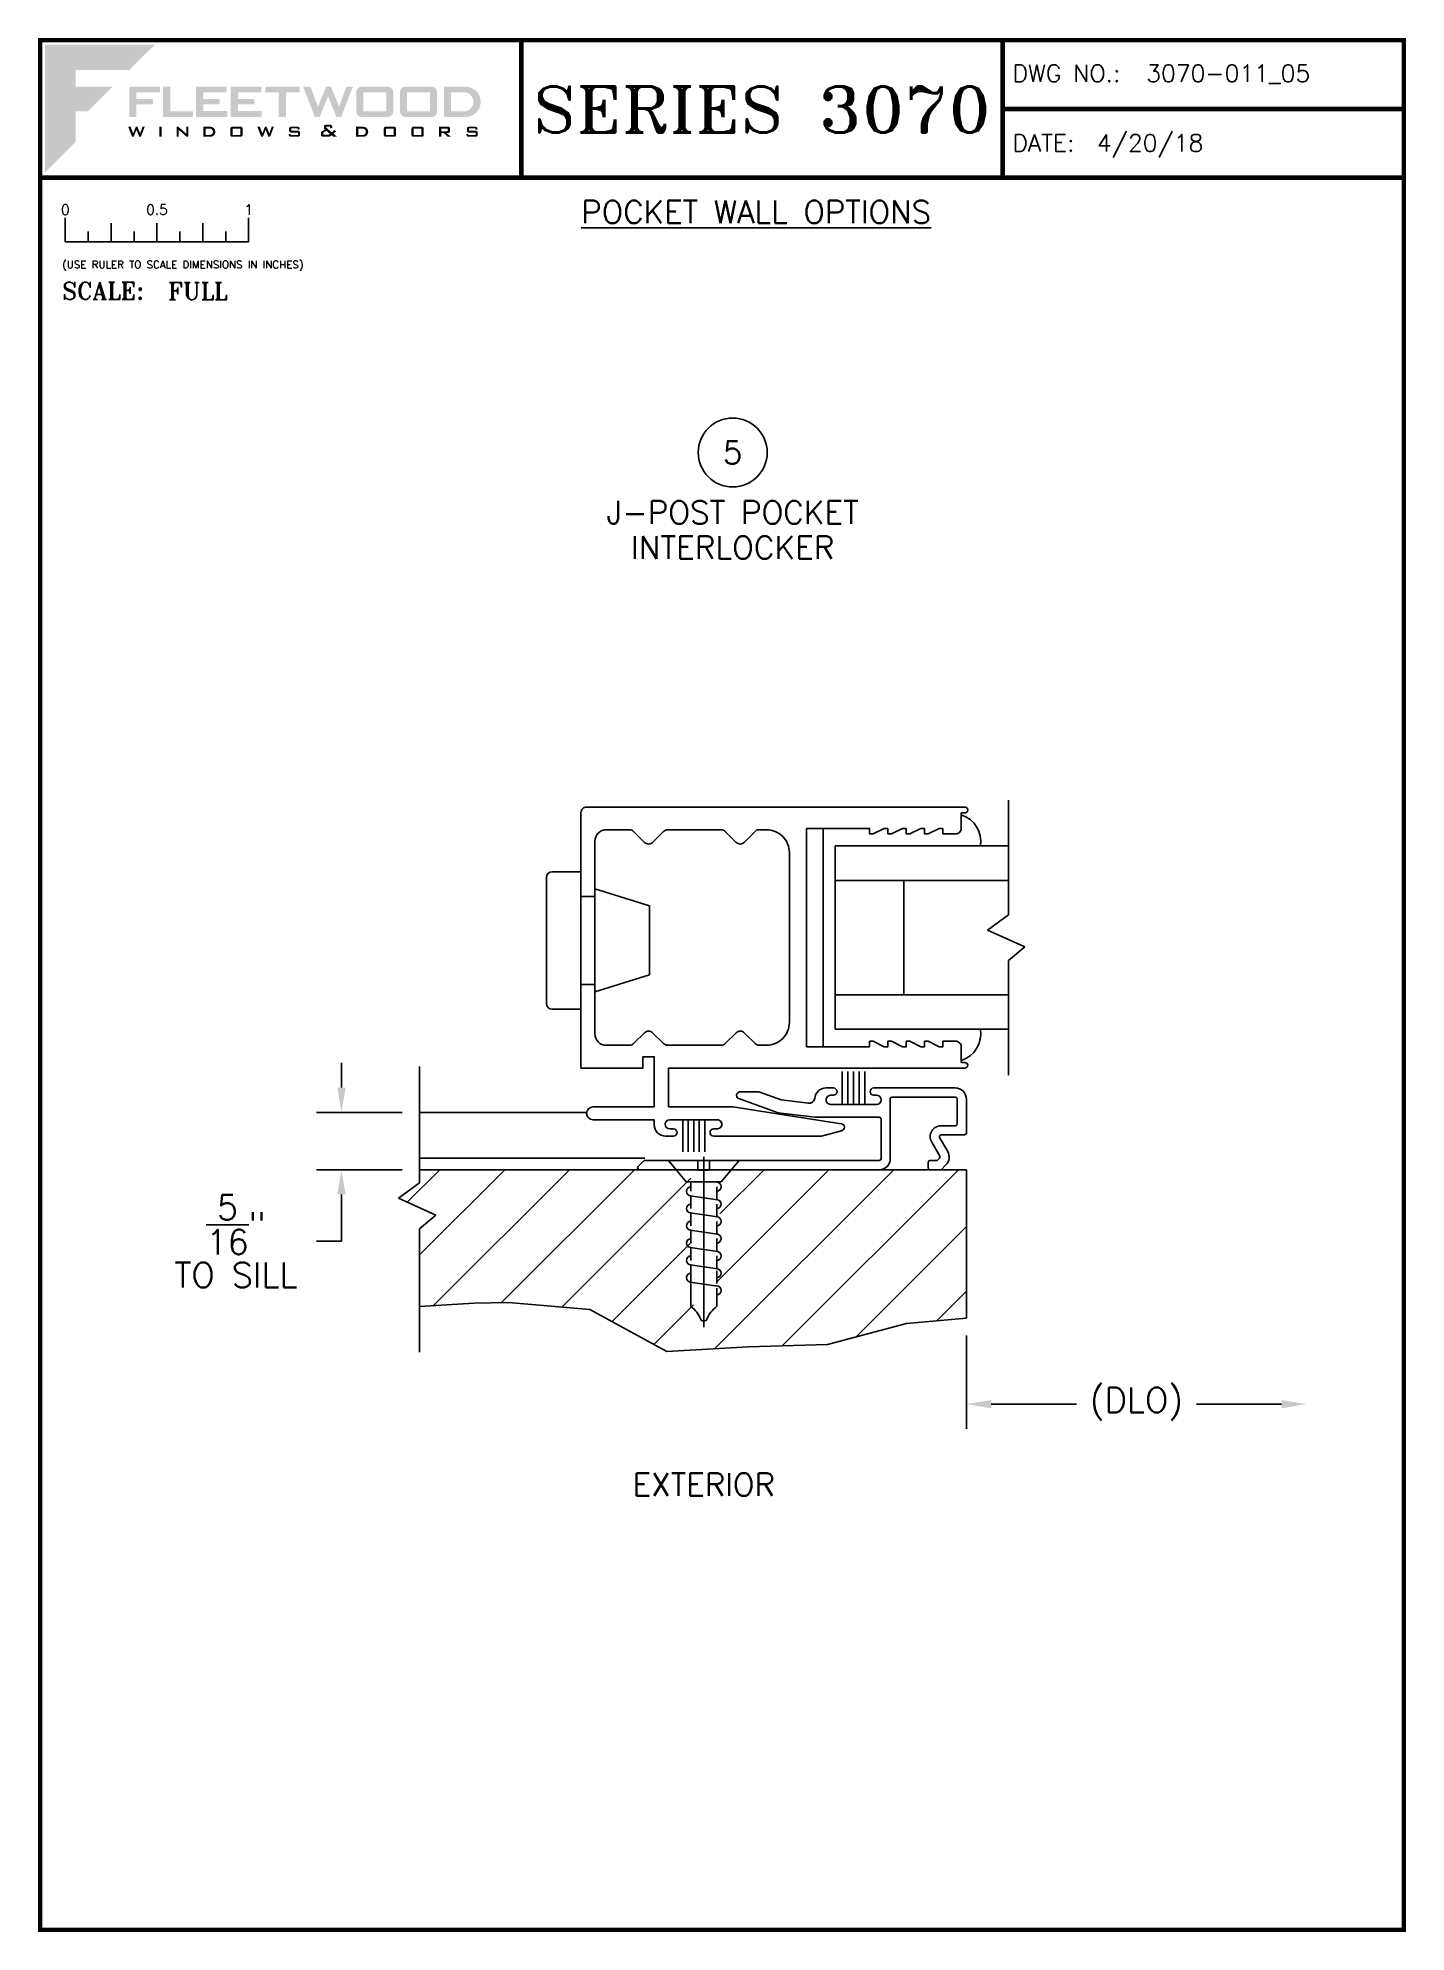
# Paper-space layout 'DETAIL 5' of a CAD drawing. Extents: x 0.3 to 7.8, y 0.1 to 10.4.
# The model-space entities are those that its viewports show. They can reach past a viewport. Long polylines and large blocks are cut down to what shows.
import ezdxf
from ezdxf.enums import TextEntityAlignment as Align

# ---------------------------------------------------------------- set-up
doc = ezdxf.new("R2010")
doc.units = 0
doc.header["$LTSCALE"] = 0.25
doc.header["$MEASUREMENT"] = 0
doc.layers.get('0').update_dxf_attribs({"linetype": 'CONTINUOUS'})
doc.layers.get('DEFPOINTS').update_dxf_attribs({"color": 1, "linetype": 'CONTINUOUS'})
for name, color, linetype in [('DIM', 7, 'CONTINUOUS'), ('GLASS-VINYL', 7, 'CONTINUOUS'), ('MISC', 7, 'CONTINUOUS'), ('SEAL', 7, 'CONTINUOUS'), ('SILL-PAN', 7, 'CONTINUOUS'), ('TEXT', 7, 'CONTINUOUS'), ('VENT', 5, 'CONTINUOUS')]:
    doc.layers.add(name, color=color, linetype=linetype)
doc.layers.add('VP', color=40, linetype='CONTINUOUS', plot=False)
doc.layers.get('VP').off()
doc.styles.add('ROMANS', font='romans')
doc.styles.add('ROMANT', font='romant')
doc.styles.add('SIMPLEX-094', font='simplex.shx', dxfattribs={"height": 0.094})
doc.styles.get("Standard").update_dxf_attribs({"font": 'simplex.shx'})
doc.dimstyles.new('FULL SCALE', dxfattribs={"dimscale": 0.75, "dimtxt": 0.18, "dimasz": 0.18, "dimexe": 0.18, "dimexo": 0.125, "dimgap": 0.09, "dimtad": 0, "dimtih": 1, "dimtoh": 1, "dimdec": 4, "dimzin": 0, "dimdsep": 46, "dimlunit": 4, "dimtxsty": 'Standard', "dimcen": 0.09, "dimadec": 0, "dimazin": 0, "dimtfac": 1, "dimtdec": 4, "dimtofl": 0, "dimtmove": 0, "dimatfit": 3, "dimfxl": 0, "dimtolj": 1, "dimtzin": 0, "dimarcsym": 0})

# ---------------------------------------------------------------- blocks, each defined once
blk = doc.blocks.new('*D34')
at = {"layer": 'DEFPOINTS', "color": 0}
for p in [(5.366, 3.463), (7.219, 3.463), (7.219, 2.994)]:
    blk.add_point(p, dxfattribs=at)
at = {"layer": 'TEXT', "color": 0, "lineweight": -2}
for p, q in [((5.366, 3.369), (5.366, 2.859)), ((5.501, 2.994), (5.965, 2.994)), ((7.084, 2.994), (6.62, 2.994))]:
    blk.add_line(p, q, dxfattribs=at)
at = {"layer": 'TEXT', "color": 0}
for points in [[(5.501, 3.016), (5.501, 2.971), (5.366, 2.994)], [(7.084, 3.016), (7.084, 2.971), (7.219, 2.994)]]:
    blk.add_solid(points, dxfattribs=at)
at = {"layer": 'TEXT', "color": 0, "insert": (6.293, 2.994), "char_height": 0.135, "attachment_point": 5}
blk.add_mtext('\\A1;(DLO)', dxfattribs=at)
blk = doc.blocks.new('sectball')
blk.add_circle((0, 0), 0.125)
blk.add_attdef('NO', text='', height=0.062).set_placement((0, 0), align=Align.MIDDLE_CENTER)
for tag, p in [('LINE1', (0, -0.2588)), ('LINE2', (0, -0.3864)), ('LINE3', (0, -0.5214))]:
    blk.add_attdef(tag, text='', height=0.078).set_placement(p, align=Align.CENTER)
blk = doc.blocks.new('*D60')
at = {"color": 0, "lineweight": -2}
for p, q in [((1.956, 4.721), (1.956, 4.856)), ((2.288, 4.586), (1.821, 4.586)), ((2.288, 4.273), (1.821, 4.273)), ((1.956, 4.138), (1.956, 3.883)), ((1.956, 3.883), (1.821, 3.883))]:
    blk.add_line(p, q, dxfattribs=at)
at = {"color": 0}
for points in [[(1.934, 4.721), (1.979, 4.721), (1.956, 4.586)], [(1.934, 4.138), (1.979, 4.138), (1.956, 4.273)]]:
    blk.add_solid(points, dxfattribs=at)
at = {"layer": 'DEFPOINTS', "color": 0}
for p in [(1.956, 4.586), (2.382, 4.586), (2.382, 4.273)]:
    blk.add_point(p, dxfattribs=at)
at = {"color": 0, "insert": (1.381, 3.883), "char_height": 0.135, "attachment_point": 5}
blk.add_mtext('\\A1;{\\H1.000000x;\\S5/16;}"\\PTO SILL', dxfattribs=at)
blk = doc.blocks.new('Fleetwood_Logo_6-10-15')
h = blk.add_hatch(color=154)
h.dxf.hatch_style = 1
h.paths.add_polyline_path([(0.2526, -0.0017), (0.0019, -0.0017), (0.0019, -0.2942), (0.0725, -0.2236), (0.0725, -0.1535), (0.1007, -0.1535), (0.1567, -0.0976), (0.0725, -0.0976), (0.0725, -0.0596), (0.1946, -0.0596)])
h = blk.add_hatch(color=251)
h.dxf.hatch_style = 1
h.paths.add_polyline_path([(0.2487, -0.1256), (0.2112, -0.1256), (0.2112, -0.1102), (0.2647, -0.1102), (0.2647, -0.0976), (0.1946, -0.0976), (0.1946, -0.1667), (0.2112, -0.1667), (0.2112, -0.1377), (0.2487, -0.1377)])
h = blk.add_hatch(color=251)
h.dxf.hatch_style = 1
h.paths.add_polyline_path([(0.2886, -0.0976), (0.272, -0.0976), (0.272, -0.1667), (0.3401, -0.1667), (0.3401, -0.1535), (0.2886, -0.1535)])
h = blk.add_hatch(color=251)
h.dxf.hatch_style = 1
h.paths.add_polyline_path([(0.4175, -0.0976), (0.3474, -0.0976), (0.3474, -0.1667), (0.4185, -0.1667), (0.4185, -0.1534), (0.364, -0.1534), (0.364, -0.1377), (0.4015, -0.1377), (0.4015, -0.1256), (0.364, -0.1256), (0.364, -0.1102), (0.4175, -0.1102)])
h = blk.add_hatch(color=251)
h.dxf.hatch_style = 1
h.paths.add_polyline_path([(0.4965, -0.0976), (0.4264, -0.0976), (0.4264, -0.1667), (0.4975, -0.1667), (0.4975, -0.1534), (0.443, -0.1534), (0.443, -0.1377), (0.4804, -0.1377), (0.4804, -0.1256), (0.443, -0.1256), (0.443, -0.1102), (0.4965, -0.1102)])
h = blk.add_hatch(color=251)
h.dxf.hatch_style = 1
h.paths.add_polyline_path([(0.5842, -0.0976), (0.5054, -0.0976), (0.5054, -0.1102), (0.5365, -0.1102), (0.5365, -0.1667), (0.5531, -0.1667), (0.5531, -0.1102), (0.5842, -0.1102)])
h = blk.add_hatch(color=251)
h.dxf.hatch_style = 1
h.paths.add_polyline_path([(0.6089, -0.0976), (0.5921, -0.0976), (0.6188, -0.1667), (0.63, -0.1667), (0.6489, -0.1192), (0.6679, -0.1667), (0.6789, -0.1667), (0.7056, -0.0976), (0.6908, -0.0976), (0.6742, -0.1433), (0.6558, -0.0976), (0.6446, -0.0976), (0.6261, -0.1433)])
h = blk.add_hatch(color=251)
h.dxf.hatch_style = 1
h.paths.add_polyline_path([(0.7853, -0.0976), (0.726, -0.0976, 0.414214), (0.7133, -0.1102), (0.7133, -0.154, 0.414214), (0.726, -0.1667), (0.7853, -0.1667, 0.414214), (0.798, -0.154), (0.798, -0.1102, 0.414214)])
h.paths.add_polyline_path([(0.7819, -0.1102), (0.7819, -0.154), (0.7294, -0.154), (0.7294, -0.1102)], flags=16)
h = blk.add_hatch(color=251)
h.dxf.hatch_style = 1
h.paths.add_polyline_path([(0.8856, -0.0976), (0.8262, -0.0976, 0.414214), (0.8136, -0.1102), (0.8136, -0.154, 0.414214), (0.8262, -0.1667), (0.8856, -0.1667, 0.414214), (0.8982, -0.154), (0.8982, -0.1102, 0.414214)])
h.paths.add_polyline_path([(0.8822, -0.1102), (0.8822, -0.154), (0.8296, -0.154), (0.8296, -0.1102)], flags=16)
h = blk.add_hatch(color=251)
h.dxf.hatch_style = 1
h.paths.add_polyline_path([(0.9632, -0.0976), (0.914, -0.0976), (0.914, -0.1667), (0.9632, -0.1667, 1)])
h.paths.add_polyline_path([(0.9301, -0.1102), (0.9593, -0.1102, -1), (0.9593, -0.154), (0.9301, -0.154)], flags=16)
h = blk.add_hatch(color=7)
h.dxf.hatch_style = 1
h.paths.add_polyline_path([(0.2301, -0.1891), (0.2251, -0.1891), (0.2196, -0.2043), (0.2134, -0.1891), (0.2097, -0.1891), (0.2035, -0.2043), (0.1978, -0.1891), (0.1922, -0.1891), (0.2011, -0.2121), (0.2048, -0.2121), (0.2112, -0.1963), (0.2175, -0.2121), (0.2212, -0.2121)])
h = blk.add_hatch(color=7)
h.dxf.hatch_style = 1
h.paths.add_polyline_path([(0.2691, -0.1891), (0.2637, -0.1891), (0.2637, -0.2118), (0.2637, -0.2121), (0.2691, -0.2121)])
h = blk.add_hatch(color=7)
h.dxf.hatch_style = 1
h.paths.add_polyline_path([(0.3077, -0.1964), (0.3259, -0.2121), (0.3298, -0.2121), (0.3298, -0.1891), (0.325, -0.1891), (0.325, -0.2047), (0.3067, -0.1891), (0.3029, -0.1891), (0.3029, -0.2121), (0.3077, -0.2121)])
h = blk.add_hatch(color=7)
h.dxf.hatch_style = 1
h.paths.add_polyline_path([(0.3801, -0.1891), (0.3637, -0.1891), (0.3637, -0.2121), (0.3801, -0.2121, 1)])
h.paths.add_polyline_path([(0.3691, -0.2079), (0.3691, -0.1933), (0.3788, -0.1933, -1), (0.3788, -0.2079)], flags=16)
h = blk.add_hatch(color=7)
h.dxf.hatch_style = 1
h.paths.add_polyline_path([(0.4537, -0.2079), (0.4537, -0.1933, 0.414214), (0.4495, -0.1891), (0.4297, -0.1891, 0.414214), (0.4255, -0.1933), (0.4255, -0.2079, 0.414214), (0.4297, -0.2121), (0.4495, -0.2121, 0.414214)])
h.paths.add_polyline_path([(0.4308, -0.2079), (0.4308, -0.1933), (0.4484, -0.1933), (0.4484, -0.2079)], flags=16)
h = blk.add_hatch(color=7)
h.dxf.hatch_style = 1
h.paths.add_polyline_path([(0.5253, -0.1891), (0.5203, -0.1891), (0.5148, -0.2043), (0.5087, -0.1891), (0.5049, -0.1891), (0.4988, -0.2043), (0.493, -0.1891), (0.4874, -0.1891), (0.4963, -0.2121), (0.5001, -0.2121), (0.5064, -0.1963), (0.5127, -0.2121), (0.5164, -0.2121)])
h = blk.add_hatch(color=7)
h.dxf.hatch_style = 1
h.paths.add_polyline_path([(0.5801, -0.1891), (0.5643, -0.1891, 0.414214), (0.56, -0.1933), (0.56, -0.1981, 0.414214), (0.5643, -0.2024), (0.58, -0.2024), (0.58, -0.2078), (0.5637, -0.2078), (0.5637, -0.2052), (0.5591, -0.2062), (0.5591, -0.2078, 0.414214), (0.5634, -0.2121), (0.5805, -0.2121, 0.414214), (0.5848, -0.2078), (0.5848, -0.2024, 0.414214), (0.5805, -0.1982), (0.5648, -0.1982), (0.5648, -0.193), (0.5798, -0.193), (0.5798, -0.1958), (0.5843, -0.1948), (0.5843, -0.1933, 0.414214)])
h = blk.add_hatch(color=7)
h.dxf.hatch_style = 1
h.paths.add_polyline_path([(0.645, -0.1913, -0.222262), (0.6447, -0.1906), (0.6447, -0.1892), (0.6535, -0.1892), (0.6535, -0.193), (0.6587, -0.1918), (0.6587, -0.189, 0.414214), (0.6544, -0.1847), (0.6437, -0.1847, 0.414214), (0.6394, -0.189), (0.6394, -0.1922, 0.222262), (0.6407, -0.1948), (0.6415, -0.1955), (0.6345, -0.1998, 0.260684), (0.6329, -0.2027), (0.6329, -0.2078, 0.414214), (0.6372, -0.2121), (0.6514, -0.2121, 0.17577), (0.6536, -0.2113), (0.657, -0.2085), (0.6614, -0.2121), (0.6699, -0.2121), (0.6613, -0.2049), (0.6676, -0.1997), (0.6637, -0.1964), (0.6574, -0.2017)])
h.paths.add_polyline_path([(0.6532, -0.2052), (0.6509, -0.2072, -0.17577), (0.6502, -0.2074), (0.6382, -0.2074), (0.6382, -0.2033, -0.260684), (0.6387, -0.2025), (0.6451, -0.1985)], flags=16)
h = blk.add_hatch(color=7)
h.dxf.hatch_style = 1
h.paths.add_polyline_path([(0.7294, -0.1891), (0.713, -0.1891), (0.713, -0.2121), (0.7294, -0.2121, 1)])
h.paths.add_polyline_path([(0.7184, -0.2079), (0.7184, -0.1933), (0.7281, -0.1933, -1), (0.7281, -0.2079)], flags=16)
h = blk.add_hatch(color=7)
h.dxf.hatch_style = 1
h.paths.add_polyline_path([(0.8045, -0.2079), (0.8045, -0.1933, 0.414214), (0.8003, -0.1891), (0.7805, -0.1891, 0.414214), (0.7763, -0.1933), (0.7763, -0.2079, 0.414214), (0.7805, -0.2121), (0.8003, -0.2121, 0.414214)])
h.paths.add_polyline_path([(0.7816, -0.2079), (0.7816, -0.1933), (0.7992, -0.1933), (0.7992, -0.2079)], flags=16)
h = blk.add_hatch(color=7)
h.dxf.hatch_style = 1
h.paths.add_polyline_path([(0.8678, -0.2079), (0.8678, -0.1933, 0.414214), (0.8636, -0.1891), (0.8438, -0.1891, 0.414214), (0.8396, -0.1933), (0.8396, -0.2079, 0.414214), (0.8438, -0.2121), (0.8636, -0.2121, 0.414214)])
h.paths.add_polyline_path([(0.8449, -0.2079), (0.8449, -0.1933), (0.8624, -0.1933), (0.8624, -0.2079)], flags=16)
h = blk.add_hatch(color=7)
h.dxf.hatch_style = 1
h.paths.add_polyline_path([(0.9277, -0.1993), (0.9277, -0.1933, 0.414214), (0.9235, -0.1891), (0.9028, -0.1891), (0.9028, -0.2121), (0.9082, -0.2121), (0.9082, -0.2035), (0.9131, -0.2035), (0.9224, -0.2121), (0.9303, -0.2121), (0.9197, -0.2035), (0.9235, -0.2035, 0.414214)])
h.paths.add_polyline_path([(0.9082, -0.1993), (0.9082, -0.1933), (0.9214, -0.1933, -0.414214), (0.9224, -0.1943), (0.9224, -0.1983, -0.414214), (0.9214, -0.1993)], flags=16)
h = blk.add_hatch(color=7)
h.dxf.hatch_style = 1
h.paths.add_polyline_path([(0.9867, -0.1982), (0.971, -0.1982), (0.971, -0.193), (0.9859, -0.193), (0.9859, -0.1958), (0.9905, -0.1948), (0.9905, -0.1933, 0.414214), (0.9863, -0.1891), (0.9705, -0.1891, 0.414214), (0.9662, -0.1933), (0.9662, -0.1981, 0.414214), (0.9705, -0.2024), (0.9862, -0.2024), (0.9862, -0.2078), (0.9699, -0.2078), (0.9699, -0.2052), (0.9653, -0.2062), (0.9653, -0.2078, 0.414214), (0.9696, -0.2121), (0.9867, -0.2121, 0.414214), (0.991, -0.2078), (0.991, -0.2024, 0.414214)])
blk = doc.blocks.new('A-SIZE_P')
at = {"const_width": 0.025}
blk.add_lwpolyline([(0.313, 0.125), (7.751, 0.125), (7.751, 10.437), (0.313, 10.437)], close=True, dxfattribs=at)
for points in [[(2.938, 10.437), (2.938, 9.687)], [(5.563, 10.437), (5.563, 9.687)], [(5.563, 10.062), (7.751, 10.062)], [(0.313, 9.687), (7.751, 9.687)]]:
    blk.add_lwpolyline(points, dxfattribs=at)
at = {"xscale": 2.387023416083395, "yscale": 2.387023416083395, "zscale": 2.387023416083395}
blk.add_blockref('Fleetwood_Logo_6-10-15', (0.334, 10.416), dxfattribs=at)
for s, style, p in [('DWG NO.:', 'SIMPLEX-094', (5.617, 10.209)), ('DATE:', 'SIMPLEX-094', (5.616, 9.829)), ('SCALE:', 'ROMANT', (0.433, 9.022))]:
    blk.add_text(s, height=0.094, dxfattribs=dict(style=style)).set_placement(p)
for tag, p, style in [('DWG_NO', (6.346, 10.209), 'SIMPLEX-094'), ('DATE', (6.077, 9.829), 'SIMPLEX-094'), ('SCALE', (1.011, 9.02), 'ROMANT')]:
    blk.add_attdef(tag, p, '', height=0.094, dxfattribs=dict(style=style))
for tag, height, style, width, p, p2 in [('DWG_NO_F', 0.094, 'SIMPLEX-094', 1.745692, (6.347, 10.209), (7.683, 10.209)), ('PRODUCT', 0.25, 'ROMANT', 1.390728, (3.001, 9.934), (5.5, 9.934))]:
    blk.add_attdef(tag, text='', height=height, dxfattribs=dict(style=style, width=width)).set_placement(p, p2, align=Align.FIT)
blk = doc.blocks.new('Full')
for p, q in [((0.137, -0.219), (0.137, -0.35)), ((0.262, -0.294), (0.262, -0.35)), ((0.387, -0.249), (0.387, -0.35)), ((0.512, -0.294), (0.512, -0.35)), ((0.637, -0.249), (0.637, -0.35)), ((0.762, -0.294), (0.762, -0.35)), ((0.887, -0.249), (0.887, -0.35)), ((1.012, -0.294), (1.012, -0.35)), ((1.137, -0.219), (1.137, -0.35)), ((0.137, -0.35), (1.137, -0.35))]:
    blk.add_line(p, q)
for s, p in [('0', (0.137, -0.219)), ('0.5', (0.637, -0.219)), ('1', (1.137, -0.219))]:
    blk.add_text(s, height=0.055).set_placement(p, align=Align.BOTTOM_CENTER)
at = {"style": 'ROMANS'}
blk.add_text('(USE RULER TO SCALE DIMENSIONS IN INCHES)', height=0.04115, dxfattribs=at).set_placement((0.12, -0.495))
blk = doc.blocks.new('3006 STD POST-INTERLOCKER')
for points in [[(-2.074, -0.666), (-2.074, -0.58, -0.414214), (-2.043, -0.55), (-1.974, -0.55), (-1.974, -0.58), (-1.954, -0.58), (-1.894, -0.55), (-1.874, -0.55), (-1.874, -0.58), (-1.854, -0.58), (-1.794, -0.55), (-1.774, -0.55), (-1.774, -0.58), (-1.754, -0.58), (-1.694, -0.55), (-1.674, -0.55), (-1.674, -0.58), (-1.654, -0.58), (-1.594, -0.55), (-1.574, -0.55), (-1.574, -0.58), (-1.231, -0.58), (-1.231, 0.61), (-1.574, 0.61), (-1.574, 0.581), (-1.594, 0.581), (-1.654, 0.61), (-1.674, 0.61), (-1.674, 0.581), (-1.694, 0.581), (-1.754, 0.61), (-1.774, 0.61), (-1.774, 0.581), (-1.794, 0.581), (-1.854, 0.61), (-1.874, 0.61), (-1.874, 0.581), (-1.894, 0.581), (-1.954, 0.61), (-1.974, 0.61), (-1.974, 0.581), (-2.043, 0.581, -0.414214), (-2.074, 0.611), (-2.074, 0.696), (-2.094, 0.696, -0.999996), (-2.094, 0.728), (-0.031, 0.728, -0.414214), (0, 0.697), (0, -0.697), (-0.338, -0.697), (-0.338, -0.635), (-0.4, -0.635), (-0.4, -0.908), (-0.066, -0.908, -1), (-0.066, -0.979), (-0.4, -0.979), (-0.4, -1.006, -0.414214), (-0.462, -1.068), (-0.504, -1.068, -1), (-0.504, -1.028), (-0.484, -1.028, 0.999996), (-0.484, -0.979), (-0.744, -0.979, 1.000003), (-0.744, -1.028), (-0.724, -1.028, -0.999994), (-0.724, -1.068), (-1.312, -1.068), (-1.422, -1.039, -0.811415), (-1.42, -1), (-0.828, -0.908), (-0.478, -0.908), (-0.478, -0.697), (-2.094, -0.697, -0.999996), (-2.094, -0.666), (-2.074, -0.666)], [(-0.891, 0.535), (-0.96, 0.604), (-1.012, 0.604, 0.414214), (-1.137, 0.479), (-1.137, -0.447, 0.414214), (-1.012, -0.572), (-0.973, -0.572, 0.198912), (-0.951, -0.563), (-0.891, -0.504, -0.414214), (-0.847, -0.504), (-0.787, -0.563, 0.198912), (-0.765, -0.572), (-0.473, -0.572, 0.198912), (-0.451, -0.563), (-0.391, -0.504, -0.414214), (-0.347, -0.504), (-0.287, -0.563, 0.198912), (-0.265, -0.572), (-0.138, -0.572, 0.414214), (-0.076, -0.51), (-0.076, 0.542, 0.414214), (-0.138, 0.604), (-0.265, 0.604, 0.198912), (-0.287, 0.594), (-0.347, 0.535, -0.414214), (-0.391, 0.535), (-0.451, 0.594, 0.198912), (-0.473, 0.604), (-0.765, 0.604, 0.198912), (-0.787, 0.594), (-0.847, 0.535)]]:
    blk.add_lwpolyline(points, format="xyb")
blk.add_arc((-0.869, 0.557), 0.031, 225.0005, 315.0002)
blk = doc.blocks.new('A$C02B45EA9')
for p, q in [((0, 0.909), (0.097, 0.793)), ((0.161, 0.909), (0, 0.909)), ((0.161, 0.909), (0.161, 0.857)), ((0.224, 0.857), (0.161, 0.857)), ((0.192, 0.929), (0.192, 0)), ((0.224, 0.909), (0.224, 0.857)), ((0.385, 0.909), (0.224, 0.909)), ((0.385, 0.909), (0.288, 0.793)), ((0.288, 0.793), (0.097, 0.793))]:
    blk.add_line(p, q)
at = {"linetype": 'Continuous'}
for p, q in [((0.142, 0.793), (0.118, 0.79)), ((0.122, 0.793), (0.122, 0.79)), ((0.122, 0.766), (0.122, 0.696)), ((0.263, 0.793), (0.263, 0.741)), ((0.267, 0.717), (0.118, 0.695)), ((0.267, 0.623), (0.118, 0.601)), ((0.122, 0.671), (0.122, 0.601)), ((0.263, 0.716), (0.263, 0.647)), ((0.263, 0.622), (0.263, 0.553)), ((0.267, 0.528), (0.118, 0.507)), ((0.122, 0.577), (0.122, 0.507)), ((0.263, 0.528), (0.263, 0.458)), ((0.267, 0.434), (0.118, 0.412)), ((0.122, 0.483), (0.122, 0.413)), ((0.263, 0.433), (0.263, 0.364)), ((0.267, 0.34), (0.118, 0.318)), ((0.122, 0.388), (0.122, 0.319)), ((0.263, 0.339), (0.263, 0.237)), ((0.267, 0.246), (0.118, 0.224)), ((0.122, 0.307), (0.122, 0.237)), ((0.122, 0.213), (0.122, 0.112)), ((0.263, 0.245), (0.263, 0.112)), ((0.186, 0.034), (0.199, 0.034))]:
    blk.add_line(p, q, dxfattribs=at)
for centre, radius, start, end in [((0.122, 0.766), 0.0244, 90, 270), ((0.122, 0.766), 0.0244, 90, 270), ((0.263, 0.741), 0.0244, 270, 90), ((0.122, 0.671), 0.0244, 90, 270), ((0.122, 0.671), 0.0244, 90, 270), ((0.263, 0.647), 0.0244, 270, 90), ((0.122, 0.577), 0.0244, 90, 270), ((0.263, 0.553), 0.0244, 270, 90), ((0.122, 0.483), 0.0244, 90, 270), ((0.122, 0.483), 0.0244, 90, 270), ((0.263, 0.458), 0.0244, 270, 90), ((0.122, 0.388), 0.0244, 90, 270), ((0.122, 0.294), 0.0244, 90, 270), ((0.263, 0.364), 0.0244, 270, 90), ((0.122, 0.2), 0.0244, 90, 270), ((0.263, 0.27), 0.0244, 270, 90), ((0.034, -0.012), 0.152, 20.7051, 54.5638), ((0.351, -0.012), 0.152, 125.4362, 159.2949), ((0.186, 0.044), 0.00998, 191.7651, 270), ((0.199, 0.044), 0.00998, 270, 348.2349)]:
    blk.add_arc(centre, radius, start, end, dxfattribs=at)

msp = doc.modelspace()

# ---------------------------------------------------------------- hatches: boundary and pattern name
at = {"layer": 'TEXT'}
h = msp.add_hatch(dxfattribs=at)
h.set_pattern_fill('ANSI31', color=256, scale=2, style=0)
h.set_pattern_definition([(45, (-23.35888, -16.53812), (-0.1767767, 0.1767767), [])])
h.paths.add_polyline_path([(-2.64828, -3.99759), (-2.20382, -4.03565), (-1.78477, -4.26402), (-1.34031, -4.23865), (-0.90855, -4.22596), (-0.4768, -4.11178), (-0.14975, -4.0828), (-0.14975, -3.27215), (-1.45077, -3.27215), (-1.49562, -3.3256, -0.68357877), (-1.51216, -3.36804), (-1.51216, -3.41319), (-1.50939, -3.41359, -0.94475952), (-1.51216, -3.46232), (-1.51216, -3.50747), (-1.50939, -3.50787, -0.94475952), (-1.51216, -3.5566), (-1.51216, -3.60175), (-1.50939, -3.60215, -0.94475952), (-1.51216, -3.65088), (-1.51216, -3.69603), (-1.50939, -3.69643, -0.94475952), (-1.51216, -3.74516), (-1.51216, -3.79031), (-1.50939, -3.79071, -0.94475952), (-1.51216, -3.83944), (-1.51216, -3.88459), (-1.50939, -3.88499, -0.94475952), (-1.51216, -3.93372), (-1.51216, -3.99712, 0.14882082), (-1.56621, -4.06721, -0.35527225), (-1.57597, -4.07515), (-1.59655, -4.07515, 0.0090398), (-1.5983, -4.06995, -0.07335709), (-1.5993, -4.06721, 0.14882082), (-1.65335, -3.99712), (-1.65335, -3.86412), (-1.65612, -3.86372, -0.94475952), (-1.65335, -3.81499), (-1.65335, -3.76985), (-1.65612, -3.76944, -0.94475952), (-1.65335, -3.72072), (-1.65335, -3.67557), (-1.65612, -3.67516, -0.94475952), (-1.65335, -3.62644), (-1.65335, -3.58129), (-1.65612, -3.58089, -0.94475952), (-1.65335, -3.53216), (-1.65335, -3.48701), (-1.65612, -3.48661, -0.94475952), (-1.65335, -3.43788), (-1.65335, -3.39273), (-1.65612, -3.39233, -0.94475952), (-1.65335, -3.3436), (-1.65335, -3.31605), (-1.6779, -3.31605), (-1.71473, -3.27215), (-1.9336, -3.27215), (-3.13367, -3.27215), (-3.13367, -3.34422), (-3.2479, -3.42849), (-3.04402, -3.51995), (-3.13367, -3.59422), (-3.13367, -4.0188), (-2.83543, -3.99977)])

# ---------------------------------------------------------------- linework, layer by layer
for p, q in [((-2.25281, -1.64615), (-2.40981, -1.64615)), ((-2.25281, -1.64615), (-2.25281, -2.39615)), ((-2.44081, -1.67715), (-2.44081, -2.36515)), ((-2.17681, -1.74015), (-1.87881, -1.83315)), ((-2.17681, -1.74015), (-2.17681, -2.30215)), ((-2.17681, -1.78115), (-2.25281, -1.78115)), ((-1.87881, -1.83315), (-1.87881, -2.20915)), ((-2.17681, -2.26115), (-2.25281, -2.26115)), ((-2.17681, -2.30215), (-1.87881, -2.20915)), ((-2.25281, -2.39615), (-2.40981, -2.39615))]:
    msp.add_line(p, q)
at = {"color": 7}
for p, q in [((-0.82775, -2.91616), (-0.82775, -2.73585)), ((-0.79675, -2.91616), (-0.79675, -2.73585)), ((-0.76575, -2.91616), (-0.76575, -2.73585)), ((-0.73475, -2.91616), (-0.73475, -2.73585)), ((-0.70375, -2.91616), (-0.70375, -2.73585))]:
    msp.add_line(p, q, dxfattribs=at)
at = {"color": 1}
msp.add_lwpolyline([(-1.28275, -2.84716), (-1.16027, -2.89174), (-1.01222, -2.9095, 0.41874045), (-0.97742, -2.88172, -0.38407139), (-0.91575, -2.82616), (-0.87575, -2.82616, -0.9999936), (-0.87575, -2.86616), (-0.89075, -2.86616, 1.0000034), (-0.89075, -2.91616), (-0.64075, -2.91616, 0.9999959), (-0.64075, -2.86616), (-0.65575, -2.86616, -1), (-0.65575, -2.82616), (-0.21175, -2.82616, -0.41421356), (-0.14975, -2.88816), (-0.14975, -3.01616), (-0.14975, -3.07216, -0.41421356), (-0.15975, -3.08216), (-0.28751, -3.08216, 0.5773518), (-0.29617, -3.09716), (-0.25244, -3.1729, -0.33945554), (-0.26197, -3.24533), (-0.2888, -3.27215), (-0.34951, -3.27215, -0.41421356), (-0.35951, -3.26215), (-0.35951, -3.23215, -0.41421356), (-0.34951, -3.22215), (-0.31365, -3.22215, 0.19891237), (-0.30658, -3.21923), (-0.29733, -3.20997, 0.33945554), (-0.29574, -3.1979), (-0.33947, -3.12216, -0.5773518), (-0.28751, -3.03216), (-0.20975, -3.03216, 0.41421356), (-0.19975, -3.02216), (-0.19975, -2.88616, 0.41421356), (-0.20975, -2.87616), (-0.55575, -2.87616, 0.41421356), (-0.56575, -2.88616), (-0.56575, -3.21215, -0.41421356), (-0.62575, -3.27215), (-1.9336, -3.27215, -0.66817864), (-1.94067, -3.25508), (-1.91067, -3.22508, -0.19891237), (-1.9036, -3.22215), (-0.62575, -3.22215, 0.41421356), (-0.61575, -3.21215), (-0.61575, -2.99616, 0.41421356), (-0.62575, -2.98616), (-0.97775, -2.98616), (-1.17775, -2.96216), (-1.39656, -2.88252, -0.70134566), (-1.38375, -2.84716), (-1.28275, -2.84716), (-1.38375, -2.84716)], format="xyb", dxfattribs=at)
for centre, start, end in [((-2.40981, -1.67715), 90, 180), ((-2.40981, -2.36515), 180, 270)]:
    msp.add_arc(centre, 0.031, start, end)
at = {"layer": 'GLASS-VINYL'}
for p, q in [((0.07906, -1.25565), (0.07906, -1.88065)), ((-0.93131, -1.41065), (-0.93131, -2.60065)), ((0.07906, -1.50565), (-0.86631, -1.50565)), ((-0.86631, -2.50565), (-0.86631, -1.50565)), ((0.07906, -1.69315), (-0.86631, -1.69315)), ((-0.49131, -2.31815), (-0.49131, -1.69315)), ((0.07906, -1.88065), (-0.03518, -1.96492)), ((-0.03518, -1.96492), (0.1687, -2.05638)), ((0.1687, -2.05638), (0.07906, -2.13065)), ((0.07906, -2.13065), (0.07906, -2.75565)), ((0.07906, -2.31815), (-0.86631, -2.31815)), ((0.07906, -2.50565), (-0.86631, -2.50565))]:
    msp.add_line(p, q, dxfattribs=at)
for centre, start, end in [((-0.22437, -1.48112), 350.75972, 72.645769), ((-0.22437, -2.53018), 287.354231, 9.24028)]:
    msp.add_arc(centre, 0.15276, start, end, dxfattribs=at)
at = {"layer": 'MISC'}
for p, q in [((-3.13367, -2.70965), (-3.13367, -3.34422)), ((-3.13367, -3.27215), (-0.14975, -3.27215)), ((-0.14975, -4.0828), (-0.14975, -3.27215)), ((-3.13367, -3.34422), (-3.2479, -3.42849)), ((-3.2479, -3.42849), (-3.04402, -3.51995)), ((-3.04402, -3.51995), (-3.13367, -3.59422)), ((-3.13367, -3.59422), (-3.13367, -4.2688))]:
    msp.add_line(p, q, dxfattribs=at)
at = {"layer": 'SEAL'}
for p, q in [((-1.69725, -2.99965), (-1.69725, -3.17384)), ((-1.66725, -2.99965), (-1.66725, -3.17384)), ((-1.63725, -2.99965), (-1.63725, -3.17384)), ((-1.60725, -2.99965), (-1.60725, -3.17384)), ((-1.57725, -2.99965), (-1.57725, -3.17384))]:
    msp.add_line(p, q, dxfattribs=at)
at = {"layer": 'SILL-PAN'}
for p, q in [((-3.13367, -2.95965), (-2.22145, -2.95965)), ((-3.13367, -3.20975), (-1.9036, -3.20975))]:
    msp.add_line(p, q, dxfattribs=at)
at = {"layer": 'TEXT'}
msp.add_lwpolyline([(-0.14975, -4.0828), (-0.4768, -4.11178), (-0.90855, -4.22596), (-1.34031, -4.23865), (-1.78477, -4.26402), (-2.20382, -4.03565), (-2.64828, -3.99759), (-2.83543, -3.99977), (-3.13367, -4.0188), (-3.13367, -4.0188)], dxfattribs=at)

# ---------------------------------------------------------------- block references
at = {"layer": 'MISC', "extrusion": (0, 0, -1), "zscale": -1}
msp.add_blockref('A$C02B45EA9', (1.39036, -4.1311), dxfattribs=at)
at = {"layer": 'VENT', "xscale": -1}
msp.add_blockref('3006 STD POST-INTERLOCKER', (-2.25281, -2.02115), dxfattribs=at)

psp = doc.layouts.new('DETAIL 5')

# ---------------------------------------------------------------- block references
at = {"layer": 'DIM'}
ref = psp.add_blockref('A-SIZE_P', (0, 0), dxfattribs=at)
ref.add_attrib('DATE', '4/20/18', (6.07741, 9.82884), dxfattribs={"layer": '0', "height": 0.094, "style": 'SIMPLEX-094'})
ref.add_attrib('SCALE', 'FULL', (1.01101, 9.02035), dxfattribs={"layer": '0', "height": 0.094, "style": 'ROMANT'})
ref.add_attrib('PRODUCT', 'SERIES 3070', dxfattribs={"layer": '0', "height": 0.25, "style": 'ROMANT', "width": 0.981308}).set_placement((3.0005, 9.93352), (5.5005, 9.93352), align=Align.FIT)
ref.add_attrib('DWG_NO', '3070-011_05', (6.34634, 10.20879), dxfattribs={"layer": '0', "height": 0.094, "style": 'SIMPLEX-094'})
psp.add_blockref('Full', (0.313, 9.687), dxfattribs=at)
at = {"layer": 'TEXT'}
ref = psp.add_blockref('sectball', (4.09045, 8.187), dxfattribs=dict(at, xscale=1.504000000000005, yscale=1.504000000000005, zscale=1.504000000000005))
ref.add_attrib('NO', '5', dxfattribs={"layer": '0', "height": 0.125}).set_placement((4.09045, 8.187), align=Align.MIDDLE_CENTER)
ref.add_attrib('LINE1', 'J-POST POCKET', dxfattribs={"layer": '0', "height": 0.125}).set_placement((4.09045, 7.79772), align=Align.CENTER)
ref.add_attrib('LINE2', 'INTERLOCKER', dxfattribs={"layer": '0', "height": 0.125}).set_placement((4.09045, 7.6059), align=Align.CENTER)

# ---------------------------------------------------------------- texts
psp.add_text('EXTERIOR', height=0.124, dxfattribs=at).set_placement((3.54502, 2.49283))
at = {"layer": 'TEXT', "insert": (4.21852, 9.4995), "char_height": 0.124, "width": 2.2957, "attachment_point": 5}
psp.add_mtext('{\\LPOCKET WALL OPTIONS}', dxfattribs=at)

# ---------------------------------------------------------------- dimensions: what is measured, and where the dimension line sits
dim = psp.add_linear_dim(base=(1.95616, 4.58565), p1=(2.38171, 4.27315), p2=(2.38171, 4.58565), angle=90, text='<>\\PTO SILL', dimstyle='FULL SCALE')
dim.commit()
dim.dimension.update_dxf_attribs({"geometry": '*D60', "text_midpoint": (1.38081, 3.88315), "dimtype": 160})
at = {"layer": 'TEXT'}
dim = psp.add_linear_dim(base=(7.21948, 2.99395), p1=(5.36563, 3.46251), p2=(7.21948, 3.46251), text='(DLO)', dimstyle='FULL SCALE', override={"dimse2": 1}, dxfattribs=at)
dim.commit()
dim.dimension.update_dxf_attribs({"geometry": '*D34', "text_midpoint": (6.29255, 2.99395)})

# ---------------------------------------------------------------- viewports
at = {"layer": 'VP'}
psp.add_viewport(center=(3.89699, 4.62899), size=(4.38448, 3.7920932), view_center_point=(-1.61839, -2.91632), view_height=3.7920933, dxfattribs=at)

doc.saveas('drawing.dxf')
